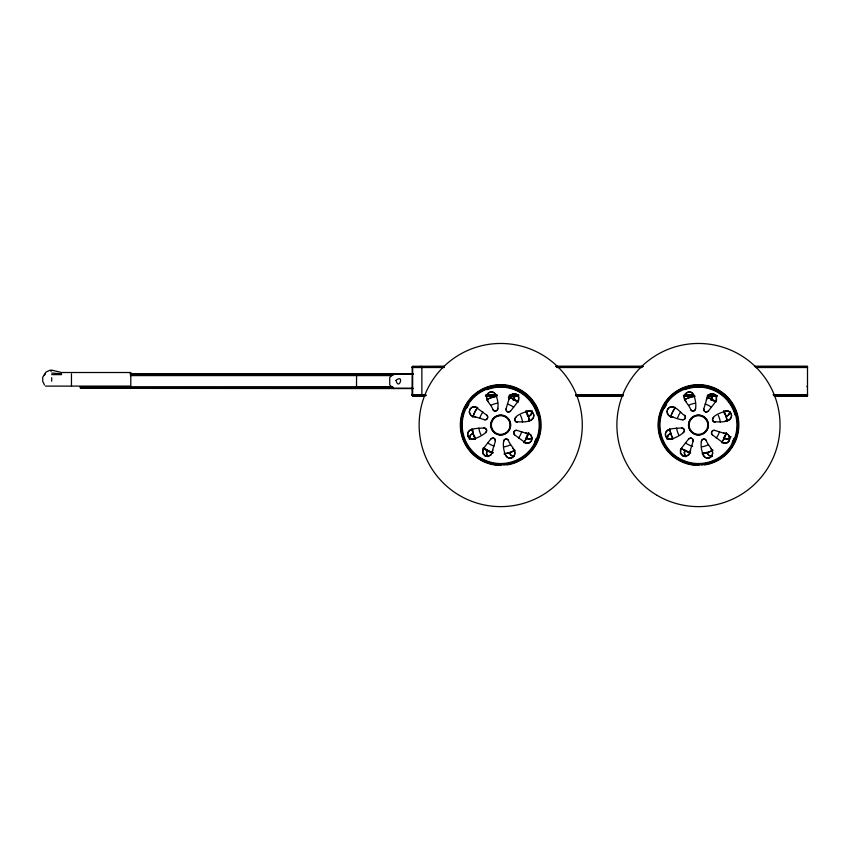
<?xml version="1.0" encoding="UTF-8"?>
<svg xmlns="http://www.w3.org/2000/svg" width="850" height="850" viewBox="0 0 850 850"><rect width="100%" height="100%" fill="white"/><g stroke="black" fill="none" stroke-linecap="round" stroke-linejoin="round"><path stroke-width="1.27" d="M130.794 373.097L130.794 374.287M45.507 386.112L130.794 386.112L130.794 372.513L61.572 372.513L51.691 370.122L49.64 370.356L45.964 372.13L42.734 377.262L42.734 381.353L44.508 385.039M421.866 394.814L421.866 395.399L425.839 395.399M421.866 366.488L421.866 395.994M393.401 387.823L356.586 387.823L356.511 386.729L356.586 374.51L393.401 374.51M469.264 438.6L470.369 435.179L473.461 433.33M532.121 411.315L531.016 414.736L528.509 416.373A7.268 5.961 54.6 0 0 531.038 414.704L532.004 410.529M667.027 438.6L668.132 435.179L671.213 433.33M356.511 375.594L356.915 373.745L413.174 374.106M483.448 448.502A7.225 5.929 18.1 0 0 482.598 450.203L482.949 453.772L485.021 455.897L487.996 456.439L491.162 454.686L495.391 441.192L494.721 438.802L493.191 438.037L490.886 438.929L483.448 448.502L482.609 452.922L485.244 456.004L488.24 456.397L491.321 454.484L492.883 450.118M517.958 401.582A7.225 5.929 18.1 0 0 518.808 399.882L518.436 396.259L516.173 394.081L513.177 393.688L510.085 395.601L506.016 408.903L506.685 411.283L508.215 412.048L510.521 411.156L517.958 401.582L518.861 397.428L516.279 394.134L512.879 393.752L510.329 395.293L508.523 399.967M681.211 448.502A7.225 5.929 18.1 0 0 680.361 450.203L680.712 453.772L682.784 455.897L685.759 456.439L688.925 454.686L693.143 441.192L692.484 438.802L690.954 438.037L688.649 438.929L681.211 448.502L680.372 452.922L682.996 456.004L685.992 456.397L689.084 454.484L690.646 450.118M715.721 401.582A7.225 5.929 18.1 0 0 716.571 399.882L716.199 396.259L713.926 394.081L710.929 393.688L707.848 395.601L703.779 408.903L704.448 411.283L705.978 412.048L708.284 411.156L715.721 401.582L716.624 397.428L714.043 394.134L710.643 393.752L708.093 395.293L706.286 399.967M497.824 408.276C498.142 410.869 494.339 412.133 493.043 409.87C491.736 404.855 484.064 399.734 487.348 394.06C496.007 385.677 498.971 403.081 497.824 408.276A2.592 2.592 0 0 1 493.043 409.87M503.582 441.809C503.264 439.216 507.067 437.952 508.364 440.215C509.671 445.23 517.342 450.351 514.059 456.025C505.41 464.408 502.446 447.015 503.582 441.809A2.592 2.592 0 0 1 508.364 440.215M695.587 408.276C695.906 410.869 692.102 412.133 690.806 409.87C689.499 404.855 681.827 399.734 685.111 394.06C693.759 385.677 696.724 403.081 695.587 408.276A2.592 2.592 0 0 1 690.806 409.87M701.346 441.809C701.027 439.216 704.831 437.952 706.116 440.215C707.434 445.23 715.105 450.351 711.822 456.025C703.162 464.408 700.209 447.004 701.346 441.809A2.592 2.592 0 0 1 706.116 440.215M729.884 411.697L728.801 414.704A7.268 5.961 54.6 0 1 726.272 416.373L725.688 416.585M444.391 366.924L412.207 366.817L412.038 395.176L421.866 395.505M461.391 419.433L463.516 411.113L469.912 399.967M539.389 433.819L540.016 430.652M659.366 418.381L663.011 407.182L670.565 396.791M737.779 430.652L733.922 442.903L727.812 451.711M467.819 432.852C466.522 436.475 470.411 440.353 474.024 439.046C477.041 438.026 492.671 431.428 483.937 427.922C479.251 428.676 466.066 427.221 467.819 435.848C468.669 438.738 472.366 440.194 474.959 438.642M665.582 432.852C664.286 436.475 668.174 440.353 671.787 439.046C674.804 438.026 690.434 431.428 681.7 427.922C677.014 428.676 663.829 427.221 665.582 435.848C666.432 438.738 670.129 440.194 672.722 438.642M533.577 417.276C534.618 414.354 532.323 410.975 529.253 410.816C525.119 411.836 511.02 416.16 515.833 421.749C521.092 421.791 533.598 423.481 533.789 415.193C533.513 411.793 529.359 409.679 526.447 411.442M729.842 412.25L728.779 414.736L726.272 416.373M731.34 417.276C732.381 414.354 730.086 410.975 727.005 410.816C722.872 411.836 708.773 416.16 713.596 421.749C718.856 421.791 731.361 423.481 731.553 415.193C731.266 411.793 727.122 409.679 724.211 411.442M412.654 367.221L412.654 395.112M531.494 450.118L536.159 442.903L539.176 434.871M487.082 450.702L486.466 453.496L488.006 456.726L486.455 453.305L487.358 450.139M514.027 399.776L514.76 395.526M711.79 399.776L712.523 395.526M358.53 388.227L80.548 388.333L80.155 386.729L392.052 386.729M534.586 442.117L536.254 438.356M732.349 442.117L734.018 438.356M514.293 399.213L514.803 395.707M712.056 399.213L712.566 395.707M466.82 407.968L468.849 404.398M664.583 407.968L666.602 404.398M468.169 432.002L470.114 430.026A7.225 5.929 63 0 1 471.92 429.431M533.237 418.083L531.303 420.059A7.225 5.929 63.1 0 1 529.486 420.654M665.933 432.002L667.866 430.026A7.225 5.929 63 0 1 669.683 429.431M731 418.083L729.056 420.059A7.225 5.929 63.1 0 1 727.249 420.654L725.103 420.92M44.306 375.286L45.432 373.692M528.604 453.294L530.772 450.914M393.433 373.745L389.725 377.453L389.725 384.869L393.433 388.578M444.391 367.519L411.974 367.519L413.164 366.329L412.462 366.562L444.391 366.488M421.377 395.771L420.676 395.994L421.271 395.834M793.826 395.654L792.646 395.994M806.31 395.994L807.5 394.814L773.043 394.814M50.501 370.993L51.691 370.908M412.792 366.392L444.391 366.329M555.688 366.329L643.174 366.329M754.492 366.329L807.5 366.329L807.5 395.994L774.138 395.994M555.688 366.488L643.174 366.488M754.492 366.488L807.5 366.488M557.037 366.924L641.846 366.924M755.82 366.924L807.5 366.924M412.038 367.158L421.866 367.158M421.866 367.221L444.391 367.221M557.037 367.221L641.846 367.221M755.82 367.221L807.5 367.221M557.037 367.519L641.846 367.519M755.82 367.519L807.5 367.519M130.007 373.745L413.302 373.745M130.369 374L358.498 374L358.647 374.669M130.496 374.669L356.564 374.669M356.533 375.031L393.38 375.031M130.401 375.594L392.052 375.594M356.533 387.303L393.38 387.303M80.261 387.653L413.174 388.227M413.302 388.578L80.548 388.333M425.839 394.814L411.974 394.814L413.164 395.994L412.569 395.834L425.839 395.834M486.806 394.814L496.081 394.814M510.659 394.814L518.606 394.814M575.588 394.814L623.294 394.814M684.261 394.814L693.536 394.814M708.114 394.814L714.733 394.814M425.839 395.112L412.038 395.176M485.478 395.112L497.399 395.112M509.331 395.112L518.606 395.112M575.588 395.112L621.966 395.112M684.261 395.112L693.536 395.112M708.114 395.112L716.061 395.112M774.371 395.112L807.5 395.112M485.478 395.399L497.399 395.399M509.331 395.399L518.606 395.399M575.588 395.399L623.294 395.399M684.261 395.399L693.536 395.399M708.114 395.399L716.061 395.399M774.371 395.399L807.5 395.399M485.478 395.834L497.399 395.834M509.331 395.834L518.606 395.834M575.588 395.834L622.923 395.834M684.261 395.834L693.536 395.834M708.114 395.834L717.389 395.834M774.371 395.834L807.5 395.834M412.792 395.941L424.511 395.994M485.647 395.994L496.188 395.994M509.373 395.994L518.606 395.994M576.778 395.994L622.923 395.994M683.4 395.994L693.951 395.994M707.136 395.994L717.389 395.994M51.691 374.606L61.572 374.627M712.088 456.386L708.677 455.281L706.828 452.189M514.335 456.386L510.914 455.281L509.277 452.784L511.392 455.632L514.154 456.386M675.006 407.788A7.225 5.929 -72 0 0 673.306 406.938C668.907 405.461 665.04 411.379 668.143 414.821A7.268 5.961 -54.6 0 0 670.639 416.457C673.763 416.776 686.545 424.022 685.132 415.873C680.499 413.376 676.919 406.257 670.947 406.863C664.413 408.361 667.197 417.796 673.391 417.223M721.926 442.297A7.225 5.929 -71.9 0 0 723.626 443.147L727.196 442.797L729.321 440.725L729.863 437.75L728.11 434.584L714.606 430.355L712.938 430.536L711.716 431.715L711.492 433.415L712.353 434.86L723.626 443.147L726.771 442.988L728.875 441.405L729.895 438.303L728.811 435.296A7.268 5.971 -54.9 0 0 726.293 433.627L723.541 432.862M477.243 407.788A7.225 5.929 -72 0 0 475.543 406.938L471.973 407.288L469.848 409.36L469.306 412.335L471.059 415.501L484.564 419.73L486.232 419.56L487.454 418.37L487.677 416.67L486.816 415.225L475.543 406.938L472.398 407.097L470.294 408.68L469.264 411.783L470.358 414.789A7.268 5.961 -54.6 0 0 472.876 416.457L475.628 417.223M524.163 442.297A7.225 5.929 -71.9 0 0 525.863 443.147L529.433 442.797L531.558 440.725L532.1 437.75L530.347 434.584L516.853 430.355L515.174 430.536L513.952 431.715L513.729 433.415L514.59 434.86L525.863 443.147L529.008 442.988L531.112 441.405L532.142 438.303L531.048 435.296M51.691 373.065L61.572 373.777M711.918 456.386L709.155 455.632L707.041 452.784M701.941 385.486L706.191 386.091M508.438 386.091L506.717 385.953L516.63 388.663M690.731 463.994L692.452 464.132L684.463 462.028L688.404 463.293M492.979 463.994L494.689 464.132L486.699 462.028L490.641 463.293M782.021 395.994L780.831 395.654M704.48 385.953L710.356 387.164L718.229 390.607M492.894 392.158C487.124 390.405 484.457 398.257 488.506 401.784M706.276 457.927C712.045 459.691 714.712 451.828 710.664 448.301M508.513 457.927C514.282 459.691 516.959 451.828 512.911 448.301M525.778 432.862L528.53 433.627A7.268 5.971 -54.9 0 1 531.048 435.296M798.203 395.834L798.798 395.994M708.528 386.793L714.383 388.663L718.962 391.266M512.603 387.164L520.466 390.607L525.459 394.198L518.5 389.725M683.506 461.614L675.389 457.098M485.754 461.614L482.906 460.36L484.787 461.422M421.377 366.562L420.676 366.329L421.706 366.924M682.539 461.422L677.971 458.819M482.003 459.85L475.947 455.897L480.941 459.489M675.091 457.141L677.078 458.309M493.744 392.509L495.72 394.453A7.225 5.929 -26.9 0 1 496.315 396.259M705.383 457.555L703.449 455.642A7.225 5.929 -27 0 1 702.854 453.826M507.62 457.555L505.686 455.642A7.225 5.929 -27 0 1 505.091 453.826M726.304 396.95L719.854 391.776L728.184 398.714M670.629 453.135L673.71 455.897L668.737 451.371M470.985 451.371L472.866 453.135A39.557 39.557 0 0 1 461.284 428.326M806.905 386.272L807.5 387.292M686.258 401.784C680.096 396.748 689.063 387.441 693.483 394.453A7.225 5.929 -26.9 0 1 694.078 396.259M667.133 439.386L668.1 435.211A7.268 5.971 54.9 0 1 670.629 433.543M469.37 439.386L470.337 435.211A7.268 5.971 54.9 0 1 472.866 433.543M356.511 386.729L356.564 387.653M711.089 395.994L711.089 400.446M513.326 395.994L513.326 400.446M71.464 373.777L71.464 386.112M51.691 377.676L51.691 381.214M726.431 432.799A29.027 29.027 0 0 1 721.491 442.712M712.757 450.309A29.027 29.027 0 0 1 702.259 453.815M690.71 453.007A29.027 29.027 0 0 1 681.604 448.672M672.956 438.887A29.027 29.027 0 0 1 669.683 428.836M670.491 417.286A29.027 29.027 0 0 1 675.442 407.373M684.622 399.532A29.027 29.027 0 0 1 695.183 396.206M708.156 397.683A29.027 29.027 0 0 1 716.136 402.018M723.722 410.752A29.027 29.027 0 0 1 727.239 421.249M726.314 432.629A28.858 28.858 0 0 1 722.224 441.426M712.906 450.033A28.858 28.858 0 0 1 702.302 453.645M690.147 452.678A28.858 28.858 0 0 1 681.456 448.354M672.849 438.345A28.858 28.858 0 0 1 669.896 429.133M671.064 415.99A28.858 28.858 0 0 1 671.776 414.067M672.18 413.132A28.858 28.858 0 0 1 675.293 407.841M684.473 399.797A28.858 28.858 0 0 1 693.111 396.684M708.241 397.896A28.858 28.858 0 0 1 715.466 401.721M723.839 411.294A28.858 28.858 0 0 1 727.037 420.973M724.923 435.381A28.411 28.411 0 0 1 723.679 438.132M705.213 452.636A28.411 28.411 0 0 1 703.237 453.05M687.427 451.223A28.411 28.411 0 0 1 684.707 449.894M710.876 399.489A28.411 28.411 0 0 1 713.522 400.956M723.669 411.931A28.411 28.411 0 0 1 724.923 414.694M719.482 431.736A22.047 22.047 0 0 1 716.274 438.037M708.199 444.826A22.047 22.047 0 0 1 701.431 446.898M692.622 446.303A22.047 22.047 0 0 1 685.461 442.861M678.683 434.775A22.047 22.047 0 0 1 676.611 428.007M677.45 418.359A22.047 22.047 0 0 1 680.648 412.048M688.734 405.259A22.047 22.047 0 0 1 695.502 403.187M705.149 404.026A22.047 22.047 0 0 1 711.461 407.235M718.25 415.31A22.047 22.047 0 0 1 720.311 422.078M737.97 426.934A39.557 39.557 0 0 1 727.972 451.371M725.061 454.314A39.557 39.557 0 0 1 704.831 464.079M698.647 464.599A39.557 39.557 0 0 1 696.575 464.546M692.899 464.206A39.557 39.557 0 0 1 690.561 463.803M689.414 463.547A39.557 39.557 0 0 1 684.877 462.188M683.772 461.763A39.557 39.557 0 0 1 675.484 457.236M673.604 455.802A39.557 39.557 0 0 1 659.43 431.407M659.143 429.356A39.557 39.557 0 0 1 659.111 421.09M659.377 419.029A39.557 39.557 0 0 1 673.094 394.708M674.008 393.964A39.557 39.557 0 0 1 675.92 392.551M677.652 391.414A39.557 39.557 0 0 1 688.766 386.697M691.071 386.187A39.557 39.557 0 0 1 694.588 385.677M702.419 385.688A39.557 39.557 0 0 1 706.361 386.283M707.519 386.538A39.557 39.557 0 0 1 712.056 387.897M713.15 388.322A39.557 39.557 0 0 1 721.448 392.849M722.394 393.55A39.557 39.557 0 0 1 737.885 421.759M697.457 465.407A40.375 40.375 0 0 1 662.83 406.056A40.375 40.375 0 0 1 731.404 401.689A40.375 40.375 0 0 1 704.576 464.961M701.951 385.284A39.918 39.918 0 0 1 738.374 425.297A39.918 39.918 0 0 1 701.452 464.844M699.295 464.95A39.918 39.918 0 0 1 696.054 464.886M694.971 464.801A39.918 39.918 0 0 1 658.814 420.474M658.952 419.401A39.918 39.918 0 0 1 696.554 385.178M665.146 403.442A39.706 39.706 0 0 1 735.654 438.972M731.786 446.643A39.706 39.706 0 0 1 661.279 411.113M684.707 389.683A37.942 37.942 0 0 1 735.069 415.055M715.222 422.163A2.592 2.592 0 0 1 713.639 417.382M708.284 411.156A2.592 2.592 0 0 1 703.779 408.903M684.579 415.225A2.592 2.592 0 0 1 682.316 419.73M681.7 427.922A2.592 2.592 0 0 1 683.294 432.703M688.649 438.929A2.592 2.592 0 0 1 693.143 441.192M712.353 434.86A2.592 2.592 0 0 1 714.606 430.355M528.668 432.799A29.027 29.027 0 0 1 523.727 442.712M514.994 450.309A29.027 29.027 0 0 1 503.986 453.879M492.947 453.007A29.027 29.027 0 0 1 483.034 448.067M475.447 439.333A29.027 29.027 0 0 1 471.931 428.836M472.738 417.286A29.027 29.027 0 0 1 477.679 407.373M486.859 399.532A29.027 29.027 0 0 1 495.412 396.504M508.459 397.078A29.027 29.027 0 0 1 518.372 402.018M525.969 410.752A29.027 29.027 0 0 1 529.476 421.249M528.551 432.629A28.858 28.858 0 0 1 523.866 442.266M514.675 450.298A28.858 28.858 0 0 1 504.549 453.645M492.851 452.816A28.858 28.858 0 0 1 484.128 448.662M475.341 438.812A28.858 28.858 0 0 1 472.207 429.622M473.301 415.99A28.858 28.858 0 0 1 477.53 407.841M486.71 399.797A28.858 28.858 0 0 1 495.348 396.684M508.534 397.269A28.858 28.858 0 0 1 517.703 401.721M526.076 411.294A28.858 28.858 0 0 1 529.274 420.973M527.659 433.893A28.411 28.411 0 0 1 525.906 438.047M492.968 452.296A28.411 28.411 0 0 1 491.045 451.679M489.653 451.138A28.411 28.411 0 0 1 484.373 448.205M475.479 438.047A28.411 28.411 0 0 1 474.226 435.296M473.036 431.439A28.411 28.411 0 0 1 472.642 429.462M508.396 397.619A28.411 28.411 0 0 1 510.319 398.225M512.667 399.203A28.411 28.411 0 0 1 517.023 401.721M525.895 411.846A28.411 28.411 0 0 1 527.659 416.043M521.719 431.736A22.047 22.047 0 0 1 518.521 438.037M510.436 444.826A22.047 22.047 0 0 1 503.668 446.898M494.02 446.059A22.047 22.047 0 0 1 487.709 442.861M480.919 434.775A22.047 22.047 0 0 1 478.848 428.007M479.687 418.359A22.047 22.047 0 0 1 482.896 412.048M490.971 405.259A22.047 22.047 0 0 1 497.739 403.187M507.397 404.026A22.047 22.047 0 0 1 513.697 407.235M520.487 415.31A22.047 22.047 0 0 1 522.559 422.078M539.941 430.026A39.557 39.557 0 0 1 531.558 449.799M530.899 450.596A39.557 39.557 0 0 1 526.522 455.005M525.162 456.131A39.557 39.557 0 0 1 516.003 461.518M515.047 461.901A39.557 39.557 0 0 1 505.017 464.355M496.315 464.355A39.557 39.557 0 0 1 492.809 463.803M491.651 463.547A39.557 39.557 0 0 1 487.114 462.188M486.009 461.763A39.557 39.557 0 0 1 474.938 455.047M461.465 420.059A39.557 39.557 0 0 1 470.316 399.723M475.331 394.708A39.557 39.557 0 0 1 496.389 385.73M505.091 385.741A39.557 39.557 0 0 1 508.598 386.283M509.756 386.538A39.557 39.557 0 0 1 519.679 390.341M520.699 390.915A39.557 39.557 0 0 1 540.016 420.729M499.694 465.407A40.375 40.375 0 0 1 465.067 406.056A40.375 40.375 0 0 1 533.651 401.689A40.375 40.375 0 0 1 506.823 464.961M540.547 427.454A39.918 39.918 0 0 1 503.689 464.844M501.532 464.95A39.918 39.918 0 0 1 498.291 464.886M497.207 464.801A39.918 39.918 0 0 1 460.902 428.028M460.859 422.631A39.918 39.918 0 0 1 498.791 385.178M504.199 385.284A39.918 39.918 0 0 1 540.409 420.984M467.383 403.442A39.706 39.706 0 0 1 537.891 438.972M534.023 446.643A39.706 39.706 0 0 1 463.516 411.113M486.944 389.683A37.942 37.942 0 0 1 537.306 415.055M517.469 422.163A2.592 2.592 0 0 1 515.876 417.382M510.521 411.156A2.592 2.592 0 0 1 506.016 408.903M486.816 415.225A2.592 2.592 0 0 1 484.564 419.73M483.937 427.922A2.592 2.592 0 0 1 485.531 432.703M490.886 438.929A2.592 2.592 0 0 1 495.391 441.192M514.59 434.86A2.592 2.592 0 0 1 516.853 430.355M684.239 452.582L685.769 456.726L684.335 454.208L684.845 450.702L684.239 452.582M396.026 380.396C398.831 391.276 404.696 373.246 396.026 380.396M465.736 407.426L464.026 411.304A39.174 39.174 0 0 0 533.577 446.346L537.381 438.781A39.174 39.174 0 0 0 467.829 403.739L465.736 407.426M663.499 407.426L661.789 411.304A39.174 39.174 0 0 0 731.329 446.346L735.144 438.781A39.174 39.174 0 0 0 665.593 403.739L663.499 407.426M466.342 407.724L464.642 411.538A38.505 38.505 0 0 0 533.014 445.984L536.764 438.547A38.505 38.505 0 0 0 468.392 404.101L466.342 407.724M664.105 407.724L662.405 411.538A38.505 38.505 0 0 0 730.777 445.984L734.517 438.547A38.505 38.505 0 0 0 666.156 404.101L664.105 407.724M730.862 436.804L727.876 439.036L724.2 438.558L727.706 439.078L730.841 436.836M532.461 437.644L529.231 439.184L526.437 438.558L529.943 439.078L532.44 437.665M657.209 495.422A81.579 81.579 0 0 0 780.045 425.584A81.579 81.579 0 0 0 658.144 354.131A81.579 81.579 0 0 0 657.209 495.422M692.58 432.905A9.818 9.818 0 0 0 708.22 426.201A9.818 9.818 0 0 0 694.599 416.011A9.818 9.818 0 0 0 692.58 432.905M692.856 432.544A9.371 9.371 0 0 0 707.763 426.147A9.371 9.371 0 0 0 694.769 416.436A9.371 9.371 0 0 0 692.856 432.544M692.846 433.298A9.988 9.988 0 0 0 708.422 425.786A9.988 9.988 0 0 0 694.121 416.043A9.988 9.988 0 0 0 692.846 433.298M459.457 495.422A81.579 81.579 0 0 0 582.282 425.584A81.579 81.579 0 0 0 460.381 354.131A81.579 81.579 0 0 0 459.457 495.422M494.817 432.905A9.818 9.818 0 0 0 510.457 426.201A9.818 9.818 0 0 0 496.836 416.011A9.818 9.818 0 0 0 494.817 432.905M495.093 432.544A9.371 9.371 0 0 0 510.011 426.147A9.371 9.371 0 0 0 497.016 416.436A9.371 9.371 0 0 0 495.093 432.544M495.082 433.298A9.988 9.988 0 0 0 510.659 425.786A9.988 9.988 0 0 0 496.368 416.043A9.988 9.988 0 0 0 495.082 433.298"/></g></svg>
